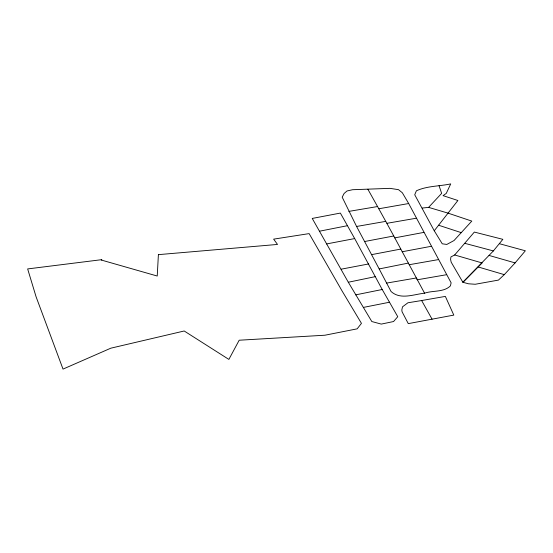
<?xml version="1.0" encoding="UTF-8"?>
<svg xmlns="http://www.w3.org/2000/svg" width="553" height="553" viewBox="0 0 553 553"><rect width="100%" height="100%" fill="white"/><g stroke="black" fill="none" stroke-linecap="round" stroke-linejoin="round"><path stroke-width="0.83" d="M454.67 254.974L482.147 262.958L462.889 282.279L493.38 250.924L502.85 239.338L474.343 232.073L454.67 254.974L450.937 256.924L450.577 259.329L451.179 262.184L462.889 282.279L468.481 283.793L475.227 284.263L498.453 280.094L504.288 274.641L515.099 262.903L525.35 250.786L499.428 243.714M434.257 230.781L457.891 200.497L443.057 195.631L446.264 193.398L450.716 183.9C439.359 186.354 427.082 185.87 416.402 190.792L414.729 194.767L434.257 230.781L442.255 243.804L446.81 244.44L454.034 240.534L471.792 221.096L447.895 213.085L428.596 207.375L422.229 208.059M428.596 207.375L441.64 193.377L439.054 185.677M326.567 243.942L354.687 238.571L382.213 289.502L397.759 316.703L393.563 321.535L381.273 324.093L371.816 321.542L348.307 282.237L312.238 218.435L340.365 213.078L354.687 238.571M319.523 231.202L347.346 225.714M348.307 282.237L375.204 276.659M355.669 294.867L382.213 289.502M379.178 268.938L391.047 291.493C400.503 300.092 413.616 294.327 424.573 293.194C432.812 290.304 443.824 292.454 450.412 285.887L451.13 282.832L408.681 203.532L402.335 192.769L398.519 189.672L390.003 188.352L352.524 189.72L346.994 190.992L344.09 193.495L342.196 197.193L356.588 226.467L379.178 268.938L408.294 263.097M363.321 307.427L389.637 302.208M364.648 241.516L393.764 235.979L424.573 293.194M371.471 254.67L400.718 249.085M341.18 269.18L368.733 263.94M394.662 237.894L423.881 232.391M402.162 251.76L431.209 246.306M367.876 189.25L378.798 208.771L408.681 203.532M356.588 226.467L385.759 221.366L393.764 235.979M409.172 264.721L438.474 259.592M421.635 300.535L445.359 296.401L453.806 315.099L408.287 323.629L402.072 311.774L401.817 309.977L402.508 306.839L407.934 302.774L421.635 300.535L432.066 319.178M386.976 223.294L416.222 218.235M446.672 274.689L417.315 279.777L416.347 277.979L386.665 283.081M348.853 211.391L377.623 206.532M515.099 262.903L489.052 255.431M464.741 243.313L493.38 250.924M478.151 266.961L504.288 274.641M438.577 225.216L461.361 232.675M378.798 208.771L385.759 221.366M158.4 254.643L157.232 276.03L101.261 260.028L101.87 259.647L27.65 268.924L36.09 296.802L63.021 369.1L110.828 348.183L184.197 330.991L228.873 359.409L239.186 340.219L324.943 335.215L357.141 328.848L361.455 323.367L341.899 290.664L309.141 233.608L273.631 239.145L277.523 244.44L158.4 254.643"/></g></svg>
